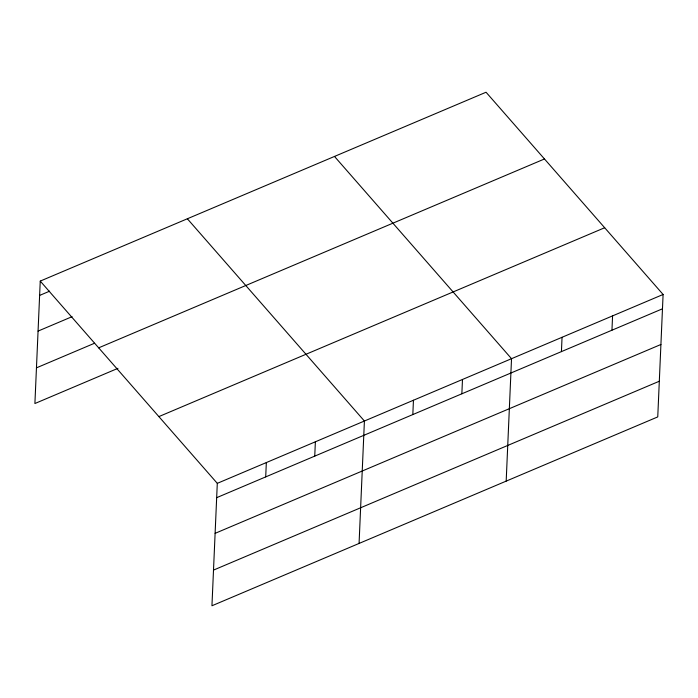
<?xml version="1.0" encoding="UTF-8"?>
<svg xmlns="http://www.w3.org/2000/svg" width="698" height="698" viewBox="0 0 698 698"><rect width="100%" height="100%" fill="white"/><g stroke="black" fill="none" stroke-linecap="round" stroke-linejoin="round"><path stroke-width="1.05" d="M40.248 281.093L217.296 483.348L211.948 605.768L657.752 416.907L663.1 294.477L486.052 92.232L40.248 281.093L34.9 403.523L117.962 368.326M265.711 476.9L266.331 462.573M314.746 456.117L315.374 441.799M359.069 543.445L364.408 421.025L187.361 218.771M412.823 414.568L413.452 400.242M461.858 393.794L462.486 379.468M506.181 481.123L511.529 358.693L334.482 156.439M561.428 351.618L562.047 337.291M611.954 330.206L612.574 315.889M39.62 295.42L49.628 291.179M38.058 331.096L72.086 316.674M36.462 367.846L94.5 343.259M98.671 347.84L544.475 158.97M158.865 416.601L604.677 227.74M217.296 483.348L663.1 294.477M216.668 497.674L662.472 308.804M215.115 533.342L660.919 344.48M213.509 570.1L659.313 381.23"/></g></svg>
